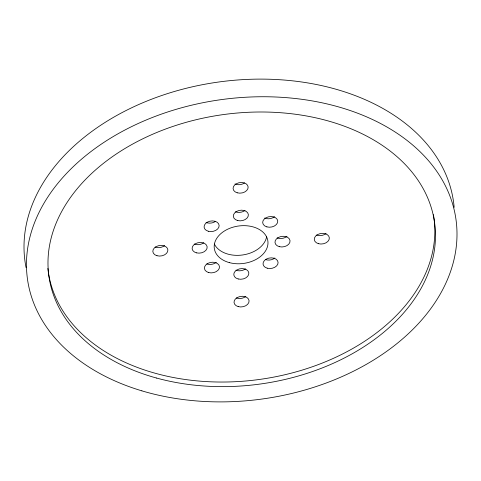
<?xml version="1.0" encoding="UTF-8"?>
<svg xmlns="http://www.w3.org/2000/svg" width="481" height="481" viewBox="0 0 481 481"><rect width="100%" height="100%" fill="white"/><g stroke="black" fill="none" stroke-linecap="round" stroke-linejoin="round"><path stroke-width="0.72" d="M266.63 236.67A27.038 18.885 -7.9 0 1 242.604 254.978A27.038 18.885 -7.9 0 1 214.37 244.053M245.009 210.45A7.57 5.285 -7.9 0 1 235.45 211.772M215.608 221.314A7.57 5.285 -7.9 0 1 206.024 222.432M203.818 242.743A7.57 5.285 -7.9 0 1 194.252 244.071M216.288 262.361A7.57 5.285 -7.9 0 1 206.764 263.895M245.496 268.861A7.57 5.285 -7.9 0 1 235.937 270.19M274.891 257.99A7.57 5.285 -7.9 0 1 265.368 259.53M287.019 236.297A7.57 5.285 -7.9 0 1 277.134 237.891M274.549 216.684A7.57 5.285 -7.9 0 1 264.628 218.061M164.664 245.569A7.57 5.285 -7.9 0 1 155.129 247.066M244.582 182.906A7.57 5.285 -7.9 0 1 234.993 183.982M326.118 233.532A7.57 5.285 -7.9 0 1 316.582 235.029M245.863 296.446A7.57 5.285 -7.9 0 1 236.327 297.943M433.417 214.676A194.691 135.979 -7.9 0 1 259.944 379.383A194.691 135.979 -7.9 0 1 47.866 268.416M26.046 267.568A216.324 151.088 -7.9 0 1 217.947 82.113A216.324 151.088 -7.9 0 1 454.16 207.359M229.263 262.596A27.038 18.885 -7.9 0 0 267.929 241.522A27.038 18.885 -7.9 0 0 226.064 230.032A27.038 18.885 -7.9 0 0 229.263 262.596M237.722 220.563A7.57 5.285 -7.9 0 0 248.34 214.466A7.57 5.285 -7.9 0 0 236.466 211.496A7.57 5.285 -7.9 0 0 237.722 220.563M208.279 231.247A7.57 5.285 -7.9 0 0 219.132 225.373A7.57 5.285 -7.9 0 0 207.425 222.126A7.57 5.285 -7.9 0 0 208.279 231.247M196.525 252.862A7.57 5.285 -7.9 0 0 207.143 246.765A7.57 5.285 -7.9 0 0 195.268 243.789A7.57 5.285 -7.9 0 0 196.525 252.862M208.622 272.553A7.57 5.285 -7.9 0 0 219.474 266.678A7.57 5.285 -7.9 0 0 207.768 263.432A7.57 5.285 -7.9 0 0 208.622 272.553M238.209 278.98A7.57 5.285 -7.9 0 0 248.827 272.883A7.57 5.285 -7.9 0 0 236.947 269.907A7.57 5.285 -7.9 0 0 238.209 278.98M267.226 268.188A7.57 5.285 -7.9 0 0 278.078 262.313A7.57 5.285 -7.9 0 0 266.378 259.061A7.57 5.285 -7.9 0 0 267.226 268.188M279.407 246.687A7.57 5.285 -7.9 0 0 290.025 240.59A7.57 5.285 -7.9 0 0 278.144 237.614A7.57 5.285 -7.9 0 0 279.407 246.687M266.883 226.882A7.57 5.285 -7.9 0 0 277.735 221.001A7.57 5.285 -7.9 0 0 266.035 217.755A7.57 5.285 -7.9 0 0 266.883 226.882M238.185 306.607A7.57 5.285 -7.9 0 0 249.08 300.769A7.57 5.285 -7.9 0 0 237.41 297.474A7.57 5.285 -7.9 0 0 238.185 306.607M156.986 255.724A7.57 5.285 -7.9 0 0 167.881 249.892A7.57 5.285 -7.9 0 0 156.211 246.591A7.57 5.285 -7.9 0 0 156.986 255.724M237.235 192.809A7.57 5.285 -7.9 0 0 248.136 186.977A7.57 5.285 -7.9 0 0 236.466 183.676A7.57 5.285 -7.9 0 0 237.235 192.809M318.44 243.687A7.57 5.285 -7.9 0 0 329.335 237.855A7.57 5.285 -7.9 0 0 317.664 234.554A7.57 5.285 -7.9 0 0 318.44 243.687M141.865 390.849A216.324 151.088 -7.9 0 0 456.818 227.91A216.324 151.088 -7.9 0 0 126.485 129.197A216.324 151.088 -7.9 0 0 141.865 390.849M156.596 378.054A194.691 135.979 -7.9 0 0 435.016 226.329A194.691 135.979 -7.9 0 0 133.562 143.566A194.691 135.979 -7.9 0 0 156.596 378.054"/></g></svg>
